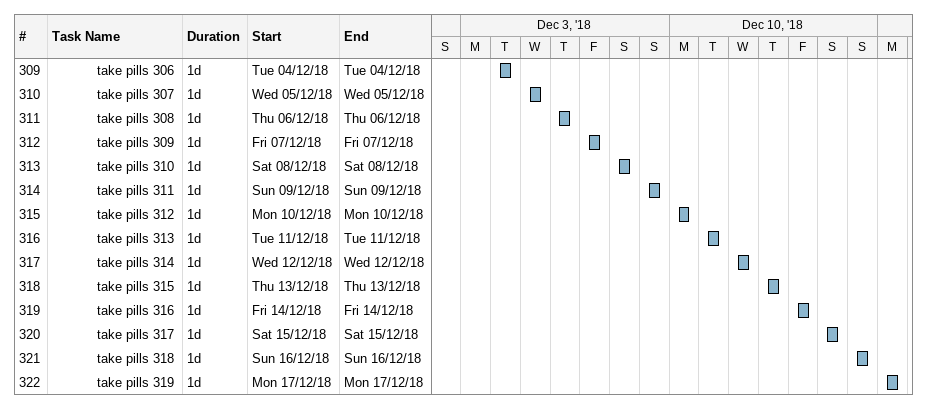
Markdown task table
| ID | Level | Task | Duration | Start | Finish |
|---|---|---|---|---|---|
| 309 | 4 | take pills 306 | 1d | 2018-12-04 | 2018-12-04 |
| 310 | 4 | take pills 307 | 1d | 2018-12-05 | 2018-12-05 |
| 311 | 4 | take pills 308 | 1d | 2018-12-06 | 2018-12-06 |
| 312 | 4 | take pills 309 | 1d | 2018-12-07 | 2018-12-07 |
| 313 | 4 | take pills 310 | 1d | 2018-12-08 | 2018-12-08 |
| 314 | 4 | take pills 311 | 1d | 2018-12-09 | 2018-12-09 |
| 315 | 4 | take pills 312 | 1d | 2018-12-10 | 2018-12-10 |
| 316 | 4 | take pills 313 | 1d | 2018-12-11 | 2018-12-11 |
| 317 | 4 | take pills 314 | 1d | 2018-12-12 | 2018-12-12 |
| 318 | 4 | take pills 315 | 1d | 2018-12-13 | 2018-12-13 |
| 319 | 4 | take pills 316 | 1d | 2018-12-14 | 2018-12-14 |
| 320 | 4 | take pills 317 | 1d | 2018-12-15 | 2018-12-15 |
| 321 | 4 | take pills 318 | 1d | 2018-12-16 | 2018-12-16 |
| 322 | 4 | take pills 319 | 1d | 2018-12-17 | 2018-12-17 |
